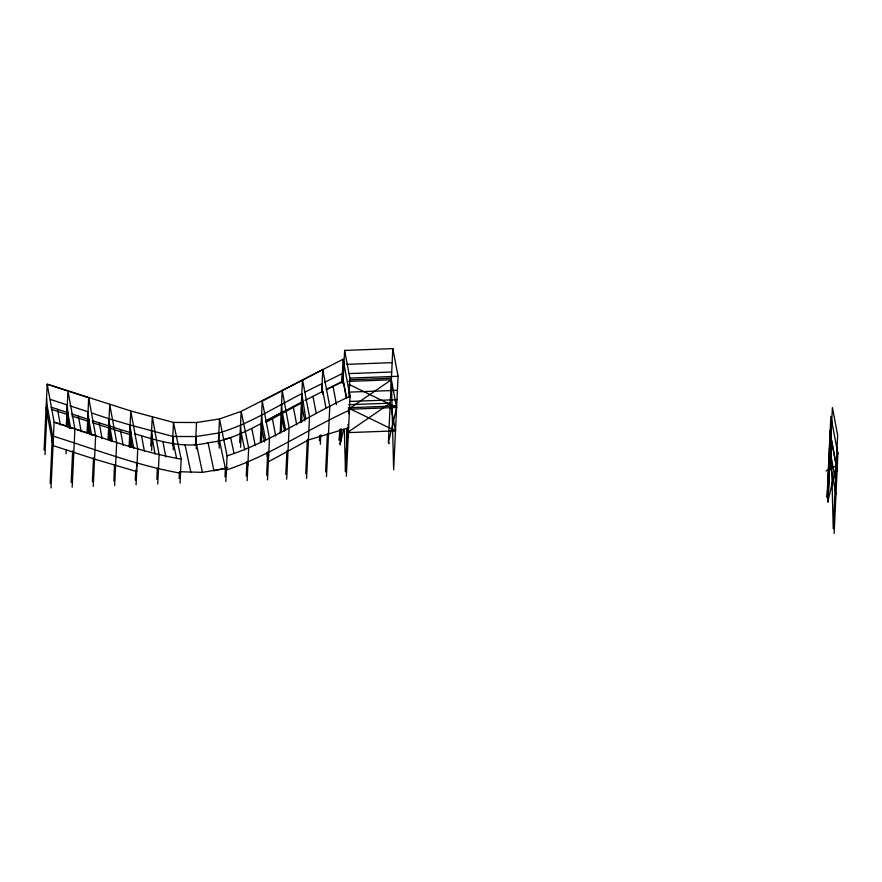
<?xml version="1.0" encoding="UTF-8"?>
<svg xmlns="http://www.w3.org/2000/svg" width="882" height="882" viewBox="0 0 882 882"><rect width="100%" height="100%" fill="white"/><g stroke="black" fill="none" stroke-linecap="round" stroke-linejoin="round"><path stroke-width="1.32" d="M44.982 454.627L47.242 405.896L46.537 398.234M44.1 450.007L47.198 384.199L130.79 410.979L173.489 422.434L196.521 422.511L219.508 418.95L241.161 411.376L343.065 359.239L350.088 396.735L349.206 392.126L397.407 390.318M50.153 483.347L52.446 434.694L47.242 405.896M51.024 487.978L54.133 422.18L47.198 384.199L88.707 397.749L95.642 435.73L93.249 486.401M66.271 426.425L67.947 390.902L74.915 428.884L72.17 487.195M66.073 453.822L66.26 449.798M67.33 427.009L68.013 412.732L51.09 407.164M71.166 482.564L72.655 451M87.02 433.415L88.707 397.749M88.145 432.963L88.773 419.567L88.046 411.784L69.876 405.786M92.378 481.77L93.514 457.626M108.067 439.49L109.721 404.375L116.689 442.334L114.649 485.607M109.125 440.03L109.765 426.469L109.037 418.785L91.75 413.019M113.855 480.966L114.539 464.759M129.092 446.832L130.79 410.979L137.757 448.949L136.071 484.802M130.161 447.372L130.856 432.742L130.128 425.003L109.037 418.785M135.266 480.161L135.707 470.812M151.638 450.625L152.211 438.508L151.66 430.736L130.128 425.003M156.853 479.356L157.36 468.551M157.735 483.998L159.113 454.682L152.321 416.701L150.756 446.016M172.42 445.201L173.489 422.434L181.174 459.147L180.038 483.16M173.302 449.82L172.828 436.469L151.66 430.736M179.156 478.54L179.487 471.672M195.495 444.341L196.521 422.511M196.366 448.96L195.859 436.546L172.828 436.469M218.35 443.492L219.508 418.95L227.071 455.884L225.858 481.451M219.232 448.111L218.846 432.985C248.481 424.396 274.545 407.506 301.831 393.648L305.811 418.851M224.987 476.809L225.384 468.441L219.563 441L230.665 437.604L234.028 453.392M239.684 442.687L241.161 411.376L248.669 447.913L247.125 480.657M240.565 447.306L241.238 433.073L240.499 425.411M246.243 476.015L246.916 461.771M260.322 441.915L262.252 401.112L322.768 369.547L329.791 406.514L326.483 476.677M261.392 442.599L262.318 422.897L261.59 415.146M266.629 475.255L267.72 452.223M267.511 479.896L269.462 438.42L262.252 401.112M280.167 433.007L282.185 390.362L289.109 427.638L286.672 479.18M281.292 432.312L282.251 412.048L281.523 404.397M285.801 474.538L286.937 450.537M300.464 422.555L302.493 379.613L309.505 416.833L306.594 478.419M301.567 422.324L302.548 401.674M305.723 473.799L307.344 439.468M319.405 440.802L319.659 435.598M321.721 391.795L322.768 369.547M320.342 444.319L320.783 434.804M322.713 394.022L322.106 383.582L304.863 392.126M325.612 472.057L327.398 433.999M339.239 440.316L339.757 429.369M341.951 382.854L343.065 359.239M339.427 440.052L339.868 430.559M342.172 381.719L342.569 373.439L324.521 382.391M340.827 429.909L340.309 444.914L341.08 428.597M342.999 383.659L344.608 350.419L392.81 348.611L398.069 376.294L393.659 469.841L391.343 379.8L348.655 381.388M344.366 429.347L345.457 471.638L347.497 427.847M345.457 471.65L347.541 427.307M348.952 397.473L349.867 378.091L344.608 350.419M346.328 476.258L350.11 396.172C308.722 415.323 270.675 441.706 227.071 455.884M392.81 348.611L388.367 442.94L396.602 407.473L391.343 379.8L348.401 409.27L396.602 407.473L349.217 384.541M389.194 443.602L389.227 442.83M827.029 497.448L830.855 416.37L837.878 453.866L836.996 449.258M827.217 497.183L830.359 430.57L830.921 438.067M827.911 502.001L832.399 407.55L837.657 435.223L833.247 528.781L830.921 438.674M830.194 430.405L831.109 438.122L827.933 502.056M834.118 533.389L837.9 453.304M343.671 429.291L340.187 443.911M827.989 501.097L836.191 466.413L837.062 471.021M347.299 432.654L390.241 403.184L395.5 430.857L347.299 432.665M265.482 421.166L303.121 401.387M266.353 420.692L283.497 411.409M265.868 422.28L301.39 402.997L304.775 420.824M224.293 439.556C237.556 435.752 250.157 429.424 262.318 422.897L265.702 440.206M305.029 400.406L322.834 391.31L326.097 408.476M326.219 389.579L343.131 380.947L342.569 373.439M826.048 470.999L836.191 465.817L830.216 433.426M349.448 410.207C307.873 429.005 269.98 455.663 226.409 469.919L225.384 468.441L202.441 472.355L180.755 471.76M326.417 389.59L343.142 381.597M227.666 467.703L213.973 470.823L208.053 442.775C183.125 449.048 158.187 440.702 134.417 433.712M195.859 436.546L218.846 432.985M208.053 442.775L219.563 441M346.703 364.343L392.148 362.645M349.018 373.593L391.707 372.006M349.867 378.091L398.069 376.294M350.099 379.778L391.41 378.235M350.143 401.431L396.966 399.678M348.721 404.684L390.241 403.184M348.467 407.716L396.668 405.918M194.47 444.726L197.171 444.627M181.174 459.147C137.636 451.397 96.226 435.256 54.133 422.18L95.642 435.73M180.512 473.182C136.919 465.52 95.543 449.39 53.471 436.215L52.446 434.694M133.744 448.409L130.856 432.742L92.279 420.714M92.555 422.721L129.676 434.583L132.091 447.295M50.428 399.491L67.286 404.937L67.782 412.655L70.692 428.332M51.288 409.281L66.845 414.364L69.502 428.398M72.026 416.061L87.605 421.144L89.997 434.242M71.905 414.011L88.773 419.567L91.607 435.212M349.327 408.52L395.5 430.857M837.239 467.339L836.191 465.817L837.095 470.393M176.665 458.629L172.685 439.655M196.565 444.726L202.441 472.355M185.033 444.726L190.887 472.509M241.238 433.073L244.788 450.041M251.778 428.542L255.251 445.333M348.853 410.968L349.305 413.261M261.127 424.848L264.49 442.014M266.551 452.576L268.36 461.815L308.413 439.964L348.611 427.913L347.96 424.463M831.109 438.122L836.268 464.825M342.425 376.294L346.67 398.344M281.259 413.923L284.566 431.089M87.891 414.959L88.773 419.567M829.389 448.155L836.401 485.045M828.948 457.504L835.96 494.405M343.131 380.947L346.394 398.113M348.842 411.585L349.272 413.89M346.56 428.762L348.17 437.274M332.988 386.129L336.494 404.618M312.978 396.349L316.241 413.515M293.221 406.382L296.738 424.87M272.185 417.528L275.702 436.028M268.007 452.025L268.657 455.487M247.203 461.628L247.853 465.09M225.384 468.441L226.255 473.061M179.696 472.796L180.336 476.181M157.646 468.353L158.308 471.815M129.974 428.123L130.856 432.742M136.181 468.86L136.699 471.55L94.539 459.114L53.03 445.575L46.096 407.594M108.894 421.861L112.378 440.857M66.911 408.057L67.782 412.655M282.251 412.048L285.713 430.46M162.883 441.397L165.827 457.041M108.64 427.858L111.132 441.243M141.528 435.631L144.394 451.286M120.316 429.611L123.182 445.289M57.517 409.281L60.384 424.97M155.056 454.153L151.506 433.9M99.269 423.018L102.114 438.685M78.388 416.15L81.199 431.783M136.346 462.653L136.942 466.269M342.403 373.273L343.318 380.991"/></g></svg>
